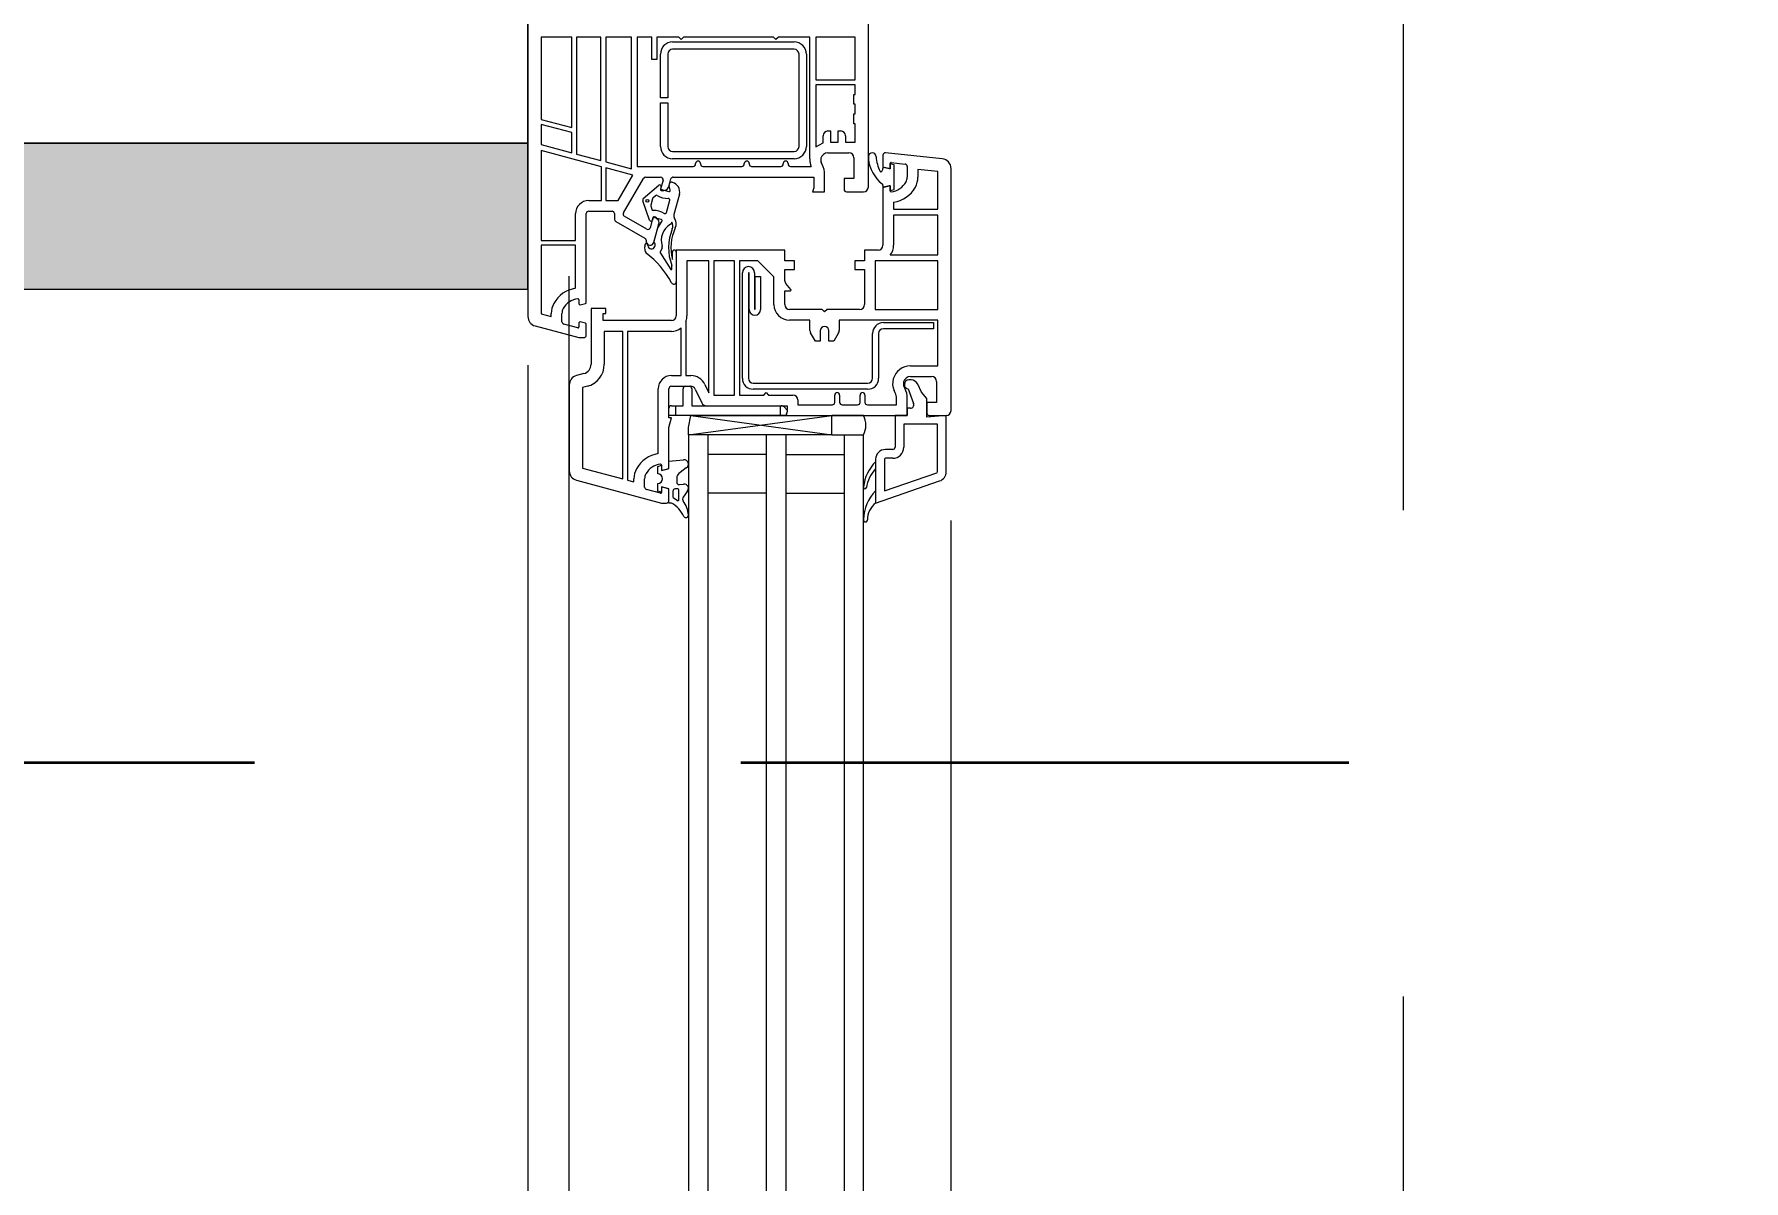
# Model space of a CAD drawing. Header units: metres. Extents: x -117 to -12, y 122 to 163.
# Drawn here: x -28.3246 to -27.9731, y 135.0747 to 135.3105 of the extents above; entities that cross this region are included whole.
import ezdxf

# ---------------------------------------------------------------- set-up
doc = ezdxf.new("R2010")
doc.units = ezdxf.units.M
doc.header["$PDMODE"] = 65
for name, pattern in [('AUSGEZOGEN', [0]), ('GETRENNT2_S10', [0.255, 0.125, -0.065, 0, -0.065]), ('STRICHLINIE_S4', [0.165, 0.125, -0.04000000000000001])]:
    doc.linetypes.add(name, pattern=pattern)
for name, color, linetype, lineweight in [('XR$1$Allgemein', 7, 'AUSGEZOGEN', 18), ('XR$1$Bauachsen_grob', 7, 'GETRENNT2_S10', 13), ('XR$1$Daemmung', 7, 'AUSGEZOGEN', 18), ('XR$1$Fenster', 7, 'AUSGEZOGEN', 18), ('XR$1$Schnittbegrenzung', 7, 'AUSGEZOGEN', 13), ('XR$1$Werkplan-_Ausfuehrungsmasse', 7, 'AUSGEZOGEN', 13)]:
    doc.layers.add(name, color=color, linetype=linetype, lineweight=lineweight)
doc.styles.add('ARIAL', font='ARIAL.TTF')
doc.dimstyles.new('_DIMSTYLE_10', dxfattribs={"dimtxt": 0.125, "dimasz": 0.15, "dimexe": 0, "dimexo": 0, "dimgap": 0.0625, "dimtad": 2, "dimdec": 1, "dimlfac": 100, "dimrnd": 0.5, "dimzin": 4, "dimdsep": 46, "dimtxsty": 'ARIAL', "dimblk1": 'ALL_ML_KREIS', "dimblk2": 'ALL_ML_KREIS', "dimsah": 1, "dimcen": 0, "dimclrd": 256, "dimclre": 256, "dimclrt": 256, "dimadec": 0, "dimazin": 0, "dimtfac": 1, "dimtdec": 0, "dimtix": 1, "dimtmove": 2, "dimatfit": 3, "dimfxl": 0, "dimtvp": 1.2, "dimtzin": 0, "dimlwd": 0, "dimlwe": -1, "dimarcsym": 0})
doc.dimstyles.new('_DIMSTYLE_12', dxfattribs={"dimtxt": 0.125, "dimasz": 0.15, "dimexe": 0, "dimexo": 0, "dimgap": 0.0625, "dimtad": 2, "dimrnd": 0.005, "dimzin": 4, "dimdsep": 46, "dimtxsty": 'ARIAL', "dimblk1": 'ALL_ML_KREIS', "dimblk2": 'ALL_ML_KREIS', "dimsah": 1, "dimcen": 0, "dimclrd": 256, "dimclre": 256, "dimclrt": 256, "dimadec": 0, "dimazin": 0, "dimtfac": 1, "dimtdec": 0, "dimtix": 1, "dimtmove": 2, "dimatfit": 3, "dimfxl": 0, "dimtzin": 0, "dimlwd": 0, "dimlwe": -1, "dimarcsym": 0})

# ---------------------------------------------------------------- blocks, each defined once
blk = doc.blocks.new('ALL_ML_KREIS')
at = {"color": 0, "linetype": 'ByBlock', "lineweight": -2}
for p, q in [((0, -0.5), (0, 0.5)), ((-1, 0), (0.5, 0))]:
    blk.add_line(p, q, dxfattribs=at)
blk.add_circle((0, 0), 0.15, dxfattribs=at)
blk = doc.blocks.new('*D197')
at = {"layer": 'DEFPOINTS'}
for p in [(-27.97311799264152, 138.7080498577765), (-27.97311789669884, 134.0180498577765), (-25.48111784955749, 134.0180498577765)]:
    blk.add_point(p, dxfattribs=at)
at = {"layer": 'XR$1$Werkplan-_Ausfuehrungsmasse', "lineweight": -2}
for p, q in [((-25.48111784955749, 138.7080498577765), (-25.48111784955749, 138.7080498577765)), ((-25.48111784955749, 134.0180498577765), (-25.48111784955749, 138.7080498577765)), ((-25.48111784955749, 134.0180498577765), (-25.48111784955749, 134.0180498577765))]:
    blk.add_line(p, q, dxfattribs=at)
at = {"layer": 'XR$1$Werkplan-_Ausfuehrungsmasse', "xscale": 0.15, "yscale": 0.15, "zscale": 0.15}
for p, rotation in [((-25.48111784955749, 138.7080498577765), 90), ((-25.48111784955749, 134.0180498577765), 270)]:
    blk.add_blockref('ALL_ML_KREIS', p, dxfattribs=dict(at, rotation=rotation))
at = {"layer": 'XR$1$Werkplan-_Ausfuehrungsmasse', "insert": (-25.59574950030783, 136.3719516313099), "char_height": 0.125, "width": 0.5, "attachment_point": 5, "rotation": 90, "style": 'ARIAL'}
blk.add_mtext('\\A1;{\\A1;{4.69\\H0.082500;\\S^ ;}}', dxfattribs=at)
blk = doc.blocks.new('*D215')
at = {"layer": 'DEFPOINTS'}
for p in [(-27.97311799264152, 138.7080498577765), (-27.97311785287727, 135.3380498416737), (-26.98967925546663, 135.3380498416737)]:
    blk.add_point(p, dxfattribs=at)
at = {"layer": 'XR$1$Werkplan-_Ausfuehrungsmasse', "lineweight": -2}
for p, q in [((-26.98967925546663, 138.7080498577765), (-26.98967925546663, 138.7080498577765)), ((-26.98967925546663, 135.3380498416737), (-26.98967925546663, 138.7080498577765)), ((-27.76967925546663, 135.3380498416737), (-26.98967925546663, 135.3380498416737))]:
    blk.add_line(p, q, dxfattribs=at)
at = {"layer": 'XR$1$Werkplan-_Ausfuehrungsmasse', "xscale": 0.15, "yscale": 0.15, "zscale": 0.15}
for p, rotation in [((-26.98967925546663, 138.7080498577765), 90), ((-26.98967925546663, 135.3380498416737), 270)]:
    blk.add_blockref('ALL_ML_KREIS', p, dxfattribs=dict(at, rotation=rotation))
at = {"layer": 'XR$1$Werkplan-_Ausfuehrungsmasse', "insert": (-27.10439617224698, 137.1170795232156), "char_height": 0.125, "width": 0.5, "attachment_point": 5, "rotation": 90, "style": 'ARIAL'}
blk.add_mtext('\\A1;{\\A1;{3.37\\H0.082500;\\S^ ;}}', dxfattribs=at)
blk = doc.blocks.new('*D266')
at = {"layer": 'DEFPOINTS'}
for p in [(-77.13059718840042, 135.4380498577765), (-19.98811784955744, 130.8380488979669), (-77.13059718840042, 128.0380488998356)]:
    blk.add_point(p, dxfattribs=at)
at = {"layer": 'XR$1$Werkplan-_Ausfuehrungsmasse', "lineweight": -2}
for p, q in [((-77.13059718840042, 128.6380488998356), (-77.13059718840042, 128.0380488998356)), ((-19.98811784955744, 128.6380488998356), (-19.98811784955744, 128.0380488998356)), ((-77.13059718840042, 128.0380488998356), (-19.98811784955744, 128.0380488998356))]:
    blk.add_line(p, q, dxfattribs=at)
at = {"layer": 'XR$1$Werkplan-_Ausfuehrungsmasse', "xscale": 0.15, "yscale": 0.15, "zscale": 0.15, "rotation": 180}
blk.add_blockref('ALL_ML_KREIS', (-77.13059718840042, 128.0380488998356), dxfattribs=at)
at = {"layer": 'XR$1$Werkplan-_Ausfuehrungsmasse', "xscale": 0.15, "yscale": 0.15, "zscale": 0.15}
blk.add_blockref('ALL_ML_KREIS', (-19.98811784955744, 128.0380488998356), dxfattribs=at)
at = {"layer": 'XR$1$Werkplan-_Ausfuehrungsmasse', "insert": (-48.5548810524032, 128.1526805505859), "char_height": 0.125, "width": 0.625, "attachment_point": 5, "style": 'ARIAL'}
blk.add_mtext('\\A1;{\\A1;{57.14\\H0.082500;\\S^ ;}}', dxfattribs=at)
blk = doc.blocks.new('COMPLEXOBJECT_20')
at = {"layer": 'XR$1$Bauachsen_grob', "color": 8}
blk.add_line((-28.04311799264152, 126.7125597181387), (-28.04311799264152, 153.848049857979), dxfattribs=at)
blk = doc.blocks.new('COMPLEXOBJECT_47')
at = {"layer": 'XR$1$Schnittbegrenzung', "color": 12, "linetype": 'STRICHLINIE_S4', "lineweight": 35}
blk.add_line((-32.00434809561814, 135.1607265716998), (-13.14278818698461, 135.1607265716998), dxfattribs=at)
blk = doc.blocks.new('*D617')
at = {"layer": 'DEFPOINTS'}
for p in [(-27.97311785287728, 135.3380498416754), (-30.84890367886834, 135.2580498628751), (-28.51811788128697, 135.2580498628751)]:
    blk.add_point(p, dxfattribs=at)
at = {"layer": 'XR$1$Werkplan-_Ausfuehrungsmasse', "lineweight": -2}
for p, q in [((-28.55811785188133, 135.3380498416754), (-30.84890367886834, 135.3380498416754)), ((-30.84890367886834, 135.2580498628751), (-30.84890367886834, 135.3380498416754)), ((-28.55811785188133, 135.2580498628751), (-30.84890367886834, 135.2580498628751))]:
    blk.add_line(p, q, dxfattribs=at)
at = {"layer": 'XR$1$Werkplan-_Ausfuehrungsmasse', "xscale": 0.15, "yscale": 0.15, "zscale": 0.15}
for p, rotation in [((-30.84890367886834, 135.3380498416754), 90), ((-30.84890367886834, 135.2580498628751), 270)]:
    blk.add_blockref('ALL_ML_KREIS', p, dxfattribs=dict(at, rotation=rotation))
at = {"layer": 'XR$1$Werkplan-_Ausfuehrungsmasse', "insert": (-30.96353532961868, 135.1898557973908), "char_height": 0.125, "width": 0.375, "attachment_point": 5, "rotation": 90, "style": 'ARIAL'}
blk.add_mtext('\\A1;{\\A1;{8\\H0.082500;\\S^ ;}}', dxfattribs=at)
blk = doc.blocks.new('*D618')
at = {"layer": 'DEFPOINTS'}
for p in [(-29.10811799264152, 135.4380498577765), (-30.84890367886834, 135.3380498416754), (-27.97311785287728, 135.3380498416754)]:
    blk.add_point(p, dxfattribs=at)
at = {"layer": 'XR$1$Werkplan-_Ausfuehrungsmasse', "lineweight": -2}
for p, q in [((-31.22052564291418, 135.4380498577765), (-30.84890367886834, 135.4380498577765)), ((-30.84890367886834, 135.3380498416754), (-30.84890367886834, 135.4380498577765)), ((-28.55811785188133, 135.3380498416754), (-30.84890367886834, 135.3380498416754))]:
    blk.add_line(p, q, dxfattribs=at)
at = {"layer": 'XR$1$Werkplan-_Ausfuehrungsmasse', "xscale": 0.15, "yscale": 0.15, "zscale": 0.15}
for p, rotation in [((-30.84890367886834, 135.4380498577765), 90), ((-30.84890367886834, 135.3380498416754), 270)]:
    blk.add_blockref('ALL_ML_KREIS', p, dxfattribs=dict(at, rotation=rotation))
at = {"layer": 'XR$1$Werkplan-_Ausfuehrungsmasse', "insert": (-30.96353532961868, 135.5480498577765), "char_height": 0.125, "width": 0.5, "attachment_point": 5, "rotation": 90, "style": 'ARIAL'}
blk.add_mtext('\\A1;{\\A1;{10\\H0.082500;\\S^ ;}}', dxfattribs=at)

msp = doc.modelspace()

# ---------------------------------------------------------------- hatches: boundary and pattern name
at = {"layer": 'XR$1$Allgemein', "linetype": 'AUSGEZOGEN', "lineweight": 13}
msp.add_hatch(color=8, dxfattribs=at).paths.add_polyline_path([(-28.4581178505534, 135.2580498627098), (-28.22311775230751, 135.2580498627098), (-28.22311775230751, 135.2880498627098), (-28.4581178505534, 135.2880498627098)])
at = {"layer": 'XR$1$Daemmung', "linetype": 'AUSGEZOGEN', "lineweight": 13}
h = msp.add_hatch(dxfattribs=at)
h.set_pattern_fill('MUSTER', scale=0.15, angle=270, style=0, pattern_type=2)
h.set_pattern_definition([(270, (0.2999999999999999, -0.3), (0.15, -0.15), [0.15, -0.15]), (360, (0.2999999999999999, -0.3), (0.15, 0.15), [0.15, -0.15])])
h.paths.add_polyline_path([(-28.35311794148005, 135.5180498577765), (-28.35311794668445, 135.3980498416755), (-28.35311785287728, 135.288049858156), (-28.22311775230751, 135.2880498627098), (-28.22311775230751, 135.3980498476494), (-28.15311784810657, 135.3980498416737), (-28.15311794148005, 135.5180498577765)], flags=0)

# ---------------------------------------------------------------- linework, layer by layer
at = {"layer": 'XR$1$Allgemein', "linetype": 'AUSGEZOGEN', "lineweight": 13}
for p, q in [((-28.22311775230751, 135.2880498627098), (-28.35311785287728, 135.2880498627098)), ((-28.22311775230751, 135.2580498627098), (-28.22311775230751, 135.2880498627098)), ((-28.4581178505534, 135.2580498627098), (-28.22311775230751, 135.2580498627098))]:
    msp.add_line(p, q, dxfattribs=at)
at = {"layer": 'XR$1$Daemmung', "color": 7, "linetype": 'AUSGEZOGEN', "lineweight": 13}
for p, q in [((-28.22311775230751, 135.2880498627098), (-28.22311775230751, 135.3980498476494)), ((-28.35311785287728, 135.288049858156), (-28.22311775230751, 135.2880498627098))]:
    msp.add_line(p, q, dxfattribs=at)
at = {"layer": 'XR$1$Fenster', "lineweight": 13}
for p, q in [((-28.22311775231221, 135.3980498416737), (-28.22311775231221, 135.2523986474028)), ((-28.15311775231221, 135.2790505269063), (-28.15311775231221, 135.3475505269063)), ((-28.19336775231221, 135.3088505269063), (-28.1683677523122, 135.3088505269063)), ((-28.16836775231221, 135.3073505269063), (-28.1933677523122, 135.3073505269063)), ((-28.16736775231221, 135.2873505269063), (-28.16736775231221, 135.3063505269063)), ((-28.1658677523122, 135.3063505269063), (-28.16586775231221, 135.2873505269063)), ((-28.19336775231221, 135.2863505269063), (-28.16836775231221, 135.2863505269063)), ((-28.16142907420048, 135.2860505269063), (-28.15711775231221, 135.2860505269063)), ((-28.15011775231221, 135.2855505269063), (-28.15011775231221, 135.283295271018)), ((-28.13790869538566, 135.2848226095722), (-28.14956548808057, 135.286047787854)), ((-28.16836775231221, 135.2848505269063), (-28.19336775231221, 135.2848505269063)), ((-28.18862886342331, 135.2837505269063), (-28.18862886342332, 135.2838505269063)), ((-28.18762886342331, 135.2838505269063), (-28.18762886342332, 135.2837505269063)), ((-28.18712886342332, 135.2832505269063), (-28.1791177523122, 135.2832505269063)), ((-28.1786177523122, 135.2837505269063), (-28.17861775231221, 135.2838505269063)), ((-28.1776177523122, 135.2838505269063), (-28.1776177523122, 135.2837505269063)), ((-28.17711775231221, 135.2832505269063), (-28.1711177523122, 135.2832505269063)), ((-28.1706177523122, 135.2837505269063), (-28.17061775231221, 135.2838505269063)), ((-28.1696177523122, 135.2838505269063), (-28.1696177523122, 135.2837505269063)), ((-28.1691177523122, 135.2832505269063), (-28.16489317581561, 135.2832505269063)), ((-28.16258621337703, 135.2836551449018), (-28.16280532165666, 135.2841250241238)), ((-28.15311775231221, 135.2852505269063), (-28.1531177523122, 135.2847505269063)), ((-28.14996951612122, 135.2831020858527), (-28.14886951612121, 135.2828073417411)), ((-28.1486177523122, 135.2830005269063), (-28.14861775231221, 135.2838505269063)), ((-28.14839947183845, 135.2840496897148), (-28.14556548808057, 135.2837518260192)), ((-28.1451177523122, 135.2832545650715), (-28.1451177523122, 135.2810505269063)), ((-28.1361177523122, 135.2330505269063), (-28.13611775231221, 135.2828335657814)), ((-28.20347576501411, 135.2737041911476), (-28.19937869365354, 135.2808005269063)), ((-28.19939204378286, 135.2766352419279), (-28.19618492912135, 135.2793944690344)), ((-28.19894568095165, 135.2810505269063), (-28.19582227926925, 135.2810505269063)), ((-28.1953393163561, 135.2804211173838), (-28.19584316022734, 135.2785641640103)), ((-28.19570190288596, 135.278318606758), (-28.19541099368283, 135.278240657872)), ((-28.19541099368283, 135.278240657872), (-28.19485477270157, 135.2783896968347)), ((-28.19414864918371, 135.2790931615207), (-28.19371705793276, 135.2806799136293)), ((-28.19406788767885, 135.2793705988477), (-28.19397446968387, 135.2797192395513)), ((-28.19384823704184, 135.2784362452788), (-28.19406395269802, 135.2792804729694)), ((-28.19348457173531, 135.2800020822638), (-28.19338797915268, 135.2799762003593)), ((-28.15011775231219, 135.2788057827946), (-28.1501177523122, 135.2670505269063)), ((-28.14886951612122, 135.2792937120716), (-28.14996951612123, 135.2789989679599)), ((-28.14861775231219, 135.2782505269063), (-28.14861775231219, 135.2791005269063)), ((-28.19810753366725, 135.2722192111862), (-28.19950536288375, 135.276212329286)), ((-28.1975072829418, 135.2765802295724), (-28.19784560593758, 135.2753175909628)), ((-28.19784560593758, 135.2751622995358), (-28.19765242077232, 135.2744413226838)), ((-28.19690184554153, 135.27724250758), (-28.19742963722828, 135.2767147158933)), ((-28.19463216880632, 135.2737873400356), (-28.19395923928905, 135.276298747184)), ((-28.1919737655903, 135.2775267106165), (-28.1930875503204, 135.2733700094151)), ((-28.15761775231221, 135.2780505269063), (-28.15411775231221, 135.2780505269063)), ((-28.1479177523122, 135.2758968954517), (-28.1479177523122, 135.2744505269063)), ((-28.21111775231221, 135.255295271018), (-28.21111775231221, 135.2735505269063)), ((-28.21061775231221, 135.2740505269063), (-28.20581775231221, 135.2740505269063)), ((-28.20531775231221, 135.2735505269063), (-28.20531775231221, 135.2724005269063)), ((-28.20506775231221, 135.2719675142044), (-28.19904316445728, 135.2684892167846)), ((-28.19868634967326, 135.2703616706421), (-28.2032927523122, 135.2730211784457)), ((-28.19739631256145, 135.2727674502229), (-28.19795338676011, 135.2706652738214)), ((-28.19721165979158, 135.2676378815956), (-28.19619133062412, 135.2714679996635)), ((-28.19353046642738, 135.2717703920726), (-28.19358661593056, 135.2716237860548)), ((-28.1479177523122, 135.2732505269063), (-28.1479177523122, 135.2670505269063)), ((-28.19879506710824, 135.2680997819541), (-28.19876655766551, 135.2677739175325)), ((-28.19906755928294, 135.2668934956883), (-28.19895336304025, 135.2673196818681)), ((-28.19867627409855, 135.2673517331398), (-28.19847986515052, 135.2669853755308)), ((-28.19553443779103, 135.2665380347979), (-28.19589167779857, 135.2656052832695)), ((-28.19587261731796, 135.2654247857792), (-28.19370046497778, 135.2620815982486)), ((-28.1934177523122, 135.2641547647127), (-28.19341775231221, 135.2656505269063)), ((-28.1926177523122, 135.2656505269063), (-28.1926177523122, 135.2595505269063)), ((-28.19351661007855, 135.2621360808685), (-28.19351661007855, 135.262900619255)), ((-28.1904177523122, 135.2638505269063), (-28.1904177523122, 135.2525505269063)), ((-28.17901775231219, 135.2397005269063), (-28.17901775231219, 135.2614005269063)), ((-28.1777677523122, 135.2613255269063), (-28.17776775231219, 135.2397005269063)), ((-28.17761775231221, 135.2538255269063), (-28.1776177523122, 135.2613255269063)), ((-28.17651775231219, 135.2614005269063), (-28.1765177523122, 135.2539755269063)), ((-28.2146178508901, 134.3513587476874), (-28.2146177523075, 135.2606762305989)), ((-28.1752677523122, 135.2606505269063), (-28.17526775231219, 135.2538255269063)), ((-28.21261775231221, 135.2558505269063), (-28.21261775231221, 135.2550005269063)), ((-28.21236598850319, 135.254807341741), (-28.21126598850319, 135.2551020858527)), ((-28.21611775231221, 135.2513113674992), (-28.21611775231221, 135.2530505269063)), ((-28.21286951612123, 135.250057341741), (-28.21574716183477, 135.2508284045861)), ((-28.21261775231221, 135.2511005269063), (-28.21261775231221, 135.2502505269063)), ((-28.21126598850319, 135.2509989679599), (-28.21236598850319, 135.2512937120716)), ((-28.21111775231221, 135.2485505269063), (-28.21111775231221, 135.2508057827946)), ((-28.19361775231221, 135.2493505269063), (-28.20261775231221, 135.2493505269063)), ((-28.1522677523122, 135.2397005269063), (-28.1522677523122, 135.2489005269063)), ((-28.1510177523122, 135.2489005269063), (-28.15101775231219, 135.2397005269063)), ((-28.2231177523075, 135.2423986474028), (-28.22311785089009, 134.3196363158231)), ((-28.21160011422199, 135.2406533292297), (-28.21313539040241, 135.240241953217)), ((-28.14442907420046, 135.2400505269063), (-28.14011775231221, 135.2400505269063)), ((-28.21461775231221, 135.2383101015644), (-28.21461775231221, 135.2206762155384)), ((-28.21090130280022, 135.2380453294987), (-28.2119177523122, 135.2377729726728)), ((-28.1963177523122, 135.2242041583609), (-28.1963177523122, 135.2375505269063)), ((-28.1936177523122, 135.2380505269063), (-28.18962005320562, 135.2380505269063)), ((-28.19071775231221, 135.2380505269063), (-28.1899177523122, 135.2380505269063)), ((-28.18871374541859, 135.2374731451681), (-28.18738698983843, 135.2346279086446)), ((-28.17676775231219, 135.2387005269063), (-28.15326775231219, 135.2387005269063)), ((-28.15326775231219, 135.2374505269063), (-28.17676775231219, 135.2374505269063)), ((-28.1600177523122, 135.2347505269063), (-28.16001775231219, 135.2362505269063)), ((-28.1590177523122, 135.2362505269063), (-28.1590177523122, 135.2347505269063)), ((-28.1548177523122, 135.2347505269063), (-28.1548177523122, 135.2362505269063)), ((-28.1538177523122, 135.2362505269063), (-28.1538177523122, 135.2347505269063)), ((-28.1475800905085, 135.236725384726), (-28.14779919878812, 135.237195263948)), ((-28.14558621337701, 135.2376551449018), (-28.14580532165665, 135.2381250241238)), ((-28.1457177523122, 135.2384505269063), (-28.1457177523122, 135.2383505269063)), ((-28.1449177523122, 135.2375505269063), (-28.14380379014531, 135.2344899410066)), ((-28.14433527794858, 135.2393505269063), (-28.1448177523122, 135.2393505269063)), ((-28.19271775231221, 135.2320505269063), (-28.19271775231221, 135.2340505269063)), ((-28.17121775231221, 135.2340505269063), (-28.17121775231221, 135.2320505269063)), ((-28.1585177523122, 135.2342505269063), (-28.1553177523122, 135.2342505269063)), ((-28.14446157497985, 135.2335505269063), (-28.1451177523122, 135.2335505269063)), ((-28.1901177523122, 135.2280505269063), (-28.16061775231221, 135.2320505269063)), ((-28.18960913634277, 135.2320505269063), (-28.16061775231221, 135.2280505269063)), ((-28.16061775231221, 135.2280505269063), (-28.16061775231221, 135.2320505269063)), ((-28.15411775231221, 135.2320505269063), (-28.16061775231221, 135.2320505269063)), ((-28.14061775231221, 135.2320505269063), (-28.1371177523122, 135.2320505269063)), ((-28.1861177523075, 135.2280505269063), (-28.1861178508901, 134.3330491564429)), ((-28.1741177523075, 135.2280505269063), (-28.17411785089009, 134.3330491564429)), ((-28.17011775230749, 135.2280505269063), (-28.1701178508901, 134.3330491564429)), ((-28.16061775231221, 135.2280505269063), (-28.15411775231221, 135.2280505269063)), ((-28.1581177523075, 135.2280505269063), (-28.1581178508901, 134.3330491564429)), ((-28.17411775231221, 135.2240505269063), (-28.1861177523122, 135.2240505269063)), ((-28.1701177523122, 135.2240505269063), (-28.1581177523122, 135.2240505269063)), ((-28.1481177523122, 135.2250505269063), (-28.14961775231221, 135.2250505269063)), ((-28.14811775231221, 135.2232505269063), (-28.1496177523122, 135.2232505269063)), ((-28.19911775231221, 135.2173113674992), (-28.19911775231219, 135.2190505269063)), ((-28.1956177523122, 135.2218505269063), (-28.19561775231221, 135.2210005269063)), ((-28.19536598850318, 135.2208073417411), (-28.19426598850318, 135.2211020858527)), ((-28.1925177523122, 135.2190505269063), (-28.1925177523122, 135.2183421394163)), ((-28.19054701109663, 135.2212834527847), (-28.19180232100481, 135.2203289837755)), ((-28.19586951612121, 135.216057341741), (-28.19874716183475, 135.2168284045861)), ((-28.19561775231221, 135.2171005269063), (-28.1956177523122, 135.2162505269063)), ((-28.19426598850317, 135.2169989679599), (-28.19536598850318, 135.2172937120716)), ((-28.19411775231221, 135.2145505269063), (-28.19411775231221, 135.2168057827946)), ((-28.1933177523122, 135.216462459412), (-28.1933177523122, 135.2153890776)), ((-28.1932177523122, 135.2152158725193), (-28.1923677523122, 135.2145519197097)), ((-28.1922677523122, 135.216962459412), (-28.19281775231221, 135.216962459412)), ((-28.1920677523122, 135.2147251247904), (-28.19206775231221, 135.216762459412)), ((-28.19197417444083, 135.2178440420672), (-28.19109619248066, 135.2179471021346)), ((-28.1904044368392, 135.2163918584536), (-28.19119384980324, 135.2152832572924)), ((-28.1741177523122, 135.2160505269063), (-28.1861177523122, 135.2160505269063)), ((-28.1701177523122, 135.2160505269063), (-28.1581177523122, 135.2160505269063)), ((-28.15411775231221, 135.2173505269063), (-28.1541177523122, 135.2172505269063)), ((-28.1541177523122, 135.2106747780522), (-28.15411775231221, 135.2105505269063)), ((-28.13611785089009, 134.3515585243678), (-28.1361177523075, 135.210476438858))]:
    msp.add_line(p, q, dxfattribs=at)
for points in [[(-28.22041775231221, 135.3098505269063), (-28.2204177523122, 135.2929269078084), (-28.21411775231222, 135.291238827896), (-28.21411775231221, 135.3098505269063), (-28.22041775231221, 135.3098505269063)], [(-28.21311775231221, 135.3098505269063), (-28.21311775231221, 135.2857944978015), (-28.20811775231221, 135.2844547518394), (-28.20811775231221, 135.3098505269063), (-28.21311775231221, 135.3098505269063)], [(-28.2071177523122, 135.3098505269063), (-28.20711775231221, 135.2841868026469), (-28.20181775231221, 135.2827666719271), (-28.2018177523122, 135.3098505269063), (-28.2071177523122, 135.3098505269063)], [(-28.16391775231221, 135.3098505269063), (-28.16391775231219, 135.3010505269063), (-28.1558177523122, 135.3010505269063), (-28.15581775231221, 135.3098505269063), (-28.16391775231221, 135.3098505269063)], [(-28.2204177523122, 135.2918916316279), (-28.22041775231221, 135.2877505269063), (-28.2141177523122, 135.286062446994), (-28.21411775231221, 135.2902035517156), (-28.2204177523122, 135.2918916316279)], [(-28.2071177523122, 135.2829444712305), (-28.20711775231221, 135.2762505269063), (-28.20454597856277, 135.2762505269063), (-28.20154355875033, 135.2814508705671), (-28.2071177523122, 135.2829444712305)], [(-28.18491775231221, 135.2638505269063), (-28.18491775231222, 135.2362505269063), (-28.18061775231221, 135.2362505269063), (-28.18061775231221, 135.2638505269063), (-28.18491775231221, 135.2638505269063)], [(-28.15171775231221, 135.2638505269063), (-28.15171775231219, 135.2538505269063), (-28.1388177523122, 135.2538505269063), (-28.1388177523122, 135.2638505269063), (-28.15171775231221, 135.2638505269063)]]:
    msp.add_lwpolyline(points, close=True, dxfattribs=at)
for points in [[(-28.16511775231221, 135.2848397565521), (-28.16511775231221, 135.3098505269063), (-28.17161775231222, 135.3098505269063), (-28.17211775231221, 135.3093505269063), (-28.17261775231221, 135.3098505269063), (-28.19111775231221, 135.3098505269063), (-28.19161775231221, 135.3093505269063), (-28.1921177523122, 135.3098505269063), (-28.19661775231221, 135.3098505269063), (-28.19661775231221, 135.3052505269063), (-28.19761775231222, 135.3052505269063), (-28.19761775231222, 135.3098505269063), (-28.20061775231221, 135.3098505269063), (-28.20061775231222, 135.2832505269063), (-28.18912886342332, 135.2832505269063)], [(-28.19436775231221, 135.3063505269063), (-28.19436775231222, 135.2973505269063), (-28.19586775231221, 135.2973505269063), (-28.19586775231222, 135.3063505269063)], [(-28.16391775231221, 135.3000505269063), (-28.16391775231219, 135.2872884971866), (-28.16241775231221, 135.2881159883899), (-28.16241775231219, 135.2895505269063)], [(-28.15781775231221, 135.2895505269063), (-28.15781775231221, 135.2882505269063), (-28.15581775231221, 135.2882505269063), (-28.1558177523122, 135.2920505269063), (-28.15611775231221, 135.2920505269063), (-28.15611775231221, 135.2940505269063), (-28.15581775231221, 135.2940505269063), (-28.1558177523122, 135.2960505269063), (-28.15611775231221, 135.2960505269063), (-28.15611775231221, 135.2980505269063), (-28.15581775231221, 135.2980505269063), (-28.1558177523122, 135.3000505269063), (-28.16391775231221, 135.3000505269063)], [(-28.1958677523122, 135.2873505269063), (-28.19586775231221, 135.2963505269063), (-28.19436775231221, 135.2963505269063), (-28.19436775231221, 135.2873505269063)], [(-28.1614177523122, 135.2905505269063), (-28.16091775231221, 135.2905505269063), (-28.16091775231219, 135.2882505269063), (-28.15931775231221, 135.2882505269063), (-28.15931775231221, 135.2905505269063), (-28.15881775231221, 135.2905505269063)], [(-28.2204177523122, 135.2865081954898), (-28.2204177523122, 135.2680505269063), (-28.21331775231221, 135.2680505269063), (-28.2133177523122, 135.2735505269063)], [(-28.21061775231221, 135.2762505269063), (-28.2080177523122, 135.2762505269063), (-28.20801775231222, 135.2831856255036), (-28.2204177523122, 135.2865081954898)], [(-28.15611775231221, 135.2850505269063), (-28.15611775231221, 135.2807505269063), (-28.1581177523122, 135.2807505269063), (-28.1581177523122, 135.2785505269063)], [(-28.1501177523122, 135.2793068394843), (-28.15011775231218, 135.2789592481922), (-28.14861775231219, 135.2793611719808), (-28.1486177523122, 135.2783005269063), (-28.1478177523122, 135.2785148862602), (-28.14781775231221, 135.2835861675523), (-28.14861775231221, 135.2838005269063), (-28.1486177523122, 135.2827398818317)], [(-28.1486177523122, 135.2827398818317), (-28.15011775231219, 135.2831418056204), (-28.15011775231219, 135.2828141837323)], [(-28.1479177523122, 135.2744505269063), (-28.1388177523122, 135.2744505269063), (-28.1388177523122, 135.2822032829503), (-28.14291775231219, 135.282634210315), (-28.14291775231222, 135.2810505269063)], [(-28.19569511842066, 135.2790932460013), (-28.19583746889547, 135.2785619867969), (-28.19414786495832, 135.2781092587864)], [(-28.19323217429488, 135.2810505269063), (-28.1643177523122, 135.2810505269063), (-28.16431775231222, 135.2788747701321), (-28.16461775231221, 135.2780505269063), (-28.16211775231221, 135.2780505269063), (-28.16211775231221, 135.2815420535931)], [(-28.19570001297009, 135.2723134985102), (-28.19739038316608, 135.2727664318391), (-28.1975327336409, 135.2722351726347)], [(-28.19719515544629, 135.2676994766506), (-28.19641198098096, 135.2706223235465), (-28.19555992972029, 135.2719286229446)], [(-28.19645052380175, 135.2724325251495), (-28.19684547913139, 135.2728274804792), (-28.19715122172199, 135.2729094039594)], [(-28.14861975311285, 135.2650505269063), (-28.13881775231221, 135.2650505269063), (-28.1388177523122, 135.2732505269063), (-28.14791775231221, 135.2732505269063)], [(-28.22041775231221, 135.2670505269063), (-28.22041775231221, 135.2529463591485), (-28.2183177523122, 135.2523836658444), (-28.2183177523122, 135.2530505269063)], [(-28.2133177523122, 135.2582041583609), (-28.2133177523122, 135.2670505269063), (-28.22041775231221, 135.2670505269063)], [(-28.16906454342359, 135.2579790844282), (-28.17008379675532, 135.2591937832481), (-28.1703177523122, 135.2598365708578), (-28.1703177523122, 135.2620505269063), (-28.16831775231219, 135.2620505269063), (-28.16831775231221, 135.2638505269063), (-28.17031775231221, 135.2638505269063), (-28.1703177523122, 135.2660505269063), (-28.19261775231221, 135.2660505269063), (-28.19261775231221, 135.2525505269063)], [(-28.15111775231221, 135.2660505269063), (-28.1539177523122, 135.2660505269063), (-28.1539177523122, 135.2638505269063), (-28.15591775231221, 135.2638505269063), (-28.15591775231221, 135.2620505269063), (-28.15391775231221, 135.2620505269063), (-28.15391775231219, 135.2548505269063)], [(-28.18671986828711, 135.2384029053439), (-28.18591775231219, 135.2366827620846), (-28.18591775231221, 135.2638505269063), (-28.1904177523122, 135.2638505269063)], [(-28.17251775231221, 135.2548505269063), (-28.1725177523122, 135.2605505269063), (-28.17581775231221, 135.2638505269063), (-28.17961775231221, 135.2638505269063), (-28.17961775231221, 135.2362505269063), (-28.17461775231221, 135.2362505269063), (-28.17411775231221, 135.2367505269063)], [(-28.17636775231221, 135.2539755269063), (-28.17636775231221, 135.2606505269063), (-28.17526775231221, 135.2606505269063)], [(-28.17031775231221, 135.2548505269063), (-28.1703177523122, 135.2576505269063), (-28.1692177523122, 135.2576505269063)], [(-28.19361775231221, 135.2515505269063), (-28.20761775231221, 135.2515505269063), (-28.20761775231221, 135.2530505269063), (-28.20711775231221, 135.2530505269063), (-28.20711775231221, 135.2540505269063), (-28.21011775231221, 135.2540505269063), (-28.21011775231221, 135.2425851808823)], [(-28.1549177523122, 135.2538505269063), (-28.1616177523122, 135.2538505269063), (-28.1621177523122, 135.2533505269063), (-28.16261775231221, 135.2538505269063), (-28.1693177523122, 135.2538505269063)], [(-28.22163539040243, 135.2504667957502), (-28.21261775231221, 135.2480505269063), (-28.21161775231221, 135.2480505269063)], [(-28.19061775231219, 135.2514369740337), (-28.1906177523122, 135.2402505269063), (-28.18962005320564, 135.2402505269063)], [(-28.16511775231221, 135.249523731987), (-28.16511775231221, 135.2516505269063), (-28.1693177523122, 135.2516505269063)], [(-28.14442907420046, 135.2422505269063), (-28.1388177523122, 135.2422505269063), (-28.1388177523122, 135.2516505269063), (-28.15911775231219, 135.2516505269063), (-28.15911775231219, 135.249523731987)], [(-28.15001775231221, 135.2511505269063), (-28.1397177523122, 135.2511505269063), (-28.13971775231221, 135.2499005269063), (-28.15001775231221, 135.2499005269063)], [(-28.21191775231221, 135.2377729726728), (-28.2119177523122, 135.22121334443), (-28.20361775231222, 135.2189893661329), (-28.20361775231222, 135.2493505269063), (-28.20741775231221, 135.2493505269063), (-28.20741775231221, 135.2425851808823)], [(-28.2026177523122, 135.2493505269063), (-28.20261775231221, 135.2187214169404), (-28.2013177523122, 135.2183730829902), (-28.2013177523122, 135.2190505269063)], [(-28.19361775231221, 135.2402505269063), (-28.19161775231222, 135.2402505269063), (-28.19161775231222, 135.2500525277069)], [(-28.1630177523122, 135.2494505269063), (-28.1630177523122, 135.2473505269063), (-28.16401775231219, 135.2473505269063), (-28.16498377771599, 135.2490237319871)], [(-28.15925172690842, 135.249023731987), (-28.16021775231221, 135.2473505269063), (-28.16121775231221, 135.2473505269063), (-28.16121775231222, 135.2494505269063)], [(-28.19411775231219, 135.2212952710179), (-28.19411775231221, 135.2295505269063), (-28.1936177523122, 135.2315505269063), (-28.19411775231219, 135.2315505269063), (-28.19411775231221, 135.2375505269063)], [(-28.19361775231221, 135.2340505269063), (-28.19271775231222, 135.2340505269063), (-28.1912177523122, 135.2340505269063), (-28.19121775231221, 135.2375505269063)], [(-28.1894177523122, 135.2375505269063), (-28.18941775231221, 135.2340505269063), (-28.17121775231221, 135.2340505269063), (-28.17102487993627, 135.2340505269063)], [(-28.17411775231221, 135.2367505269063), (-28.1736177523122, 135.2362505269063), (-28.16861775231222, 135.2362505269063)], [(-28.13711775231221, 135.220476438858), (-28.13711775231221, 135.2320505269063), (-28.14111775231222, 135.2317005722522), (-28.14111775231222, 135.2355505269063), (-28.14222055992107, 135.2368648018361), (-28.14297581626802, 135.2384844542989)], [(-28.13911775231221, 135.2390505269063), (-28.13911775231221, 135.2347505269063), (-28.1411177523122, 135.2347505269063), (-28.1411177523122, 135.2325505269063)], [(-28.17004495826534, 135.2320505269063), (-28.19271775231219, 135.2320505269063), (-28.19411775231221, 135.2320505269063), (-28.19411775231221, 135.2335505269063)], [(-28.1864806820514, 135.2340505269063), (-28.16981775231221, 135.2340505269063), (-28.16981775231221, 135.2328747701321), (-28.17011775231219, 135.2320505269063), (-28.14511775231221, 135.2320505269063), (-28.14511775231221, 135.2355420535931)], [(-28.17045919451132, 135.2338162123312), (-28.1698177523122, 135.2331747701321), (-28.16981775231221, 135.2328747701321), (-28.17004495826534, 135.2320505269063)], [(-28.16761775231221, 135.2352505269063), (-28.1676177523122, 135.2342505269063), (-28.1605177523122, 135.2342505269063)], [(-28.1533177523122, 135.2342505269063), (-28.14731775231221, 135.2342505269063), (-28.1473177523122, 135.2355420535931)], [(-28.14511775231221, 135.2335505269063), (-28.14511775231221, 135.2320505269063), (-28.14761775231221, 135.2320505269063), (-28.14761775231221, 135.2255505269063)], [(-28.16061775231221, 135.2280505269063), (-28.1901177523122, 135.2280505269063), (-28.1901177523122, 135.2295505269063), (-28.18960913634277, 135.2320505269063), (-28.16061775231221, 135.2320505269063)], [(-28.1389177523122, 135.220476438858), (-28.13891775231221, 135.2302505269063), (-28.14581775231221, 135.2302505269063), (-28.14581775231221, 135.2255505269063)], [(-28.1901177523075, 135.2280505269063), (-28.1901178508901, 134.3330491564429), (-28.1541178508901, 134.3330491564428), (-28.1541177523075, 135.2280505269063)], [(-28.19641775231221, 135.2200505269063), (-28.19641775231219, 135.2215861675523), (-28.19561775231221, 135.2218005269063), (-28.19561775231219, 135.2207398818317), (-28.1941177523122, 135.2211418056204), (-28.19411775231221, 135.2226505269063), (-28.19109779341978, 135.2229469606301)], [(-28.15161775231221, 135.2230505269063), (-28.15161775231219, 135.2140505269063), (-28.13846577094558, 135.2185856928948)], [(-28.14981775231221, 135.2230505269063), (-28.1498177523122, 135.2165752269732), (-28.13905255417555, 135.2202873642617)], [(-28.21313539040242, 135.2187443638859), (-28.19561775231221, 135.2140505269063), (-28.19461775231222, 135.2140505269063)], [(-28.19361775231221, 135.2140505269063), (-28.19411775231221, 135.2140505269063), (-28.19411775231221, 135.2169592481922), (-28.19561775231221, 135.2173611719809), (-28.19561775231221, 135.2163005269063), (-28.19641775231219, 135.2165148862602), (-28.19641775231221, 135.2180505269063)]]:
    msp.add_lwpolyline(points, dxfattribs=at)
msp.add_circle((-28.19854577768336, 135.2761818474082), 0.0003000000000000682, dxfattribs=at)
for centre, radius, start, end in [((-28.19336775231221, 135.3063505269063), 0.0025, 90, 180), ((-28.19336775231221, 135.3063505269063), 0.001, 90, 180), ((-28.16836775231221, 135.3063505269063), 0.0025, 0, 90), ((-28.16836775231221, 135.3063505269063), 0.001, 0, 90), ((-28.1614177523122, 135.2895505269063), 0.001, 90, 180), ((-28.15881775231221, 135.2895505269063), 0.001, 0, 90), ((-28.1933677523122, 135.2873505269063), 0.0025, 180, 270), ((-28.1933677523122, 135.2873505269063), 0.001, 180, 270), ((-28.16836775231221, 135.2873505269063), 0.0025, 270, 0), ((-28.16836775231221, 135.2873505269063), 0.001, 270, 0), ((-28.16142907420047, 135.2845505269063), 0.001499999999999147, 90, 164.2089202270119), ((-28.15711775231221, 135.2850505269063), 0.0009999999999999432, 0, 90), ((-28.15231775231221, 135.2852505269063), 0.0007999999999999545, 0, 180), ((-28.14961775231221, 135.2855505269063), 0.0005000000000001706, 84.00000000012083, 180), ((-28.18912886342331, 135.2837505269063), 0.0005, 270, 0), ((-28.18812886342332, 135.2838505269063), 0.0004999999999999432, 0, 180), ((-28.18712886342332, 135.2837505269063), 0.0005, 180, 270), ((-28.17911775231221, 135.2837505269063), 0.0005, 270, 0), ((-28.17811775231221, 135.2838505269063), 0.0004999999999999432, 0, 180), ((-28.1771177523122, 135.2837505269063), 0.0005, 180, 270), ((-28.17111775231221, 135.2837505269063), 0.0005, 270, 0), ((-28.1701177523122, 135.2838505269063), 0.0004999999999999432, 0, 180), ((-28.16911775231221, 135.2837505269063), 0.0005000000000000568, 180, 270), ((-28.16142907420047, 135.2845505269063), 0.00370000000000016, 179.2276140765943, 200.5699920923219), ((-28.16142907420047, 135.2845505269063), 0.003700000000000899, 175.5166049636318, 179.2276140765948), ((-28.16171775231221, 135.2846321660379), 0.001200000000000898, 164.2089202252022, 204.9999999998652), ((-28.16711775231221, 135.2815420535931), 0.00499999999999892, 0, 25.00000000026776), ((-28.14549791799985, 135.2856820467291), 0.007676561999220895, 186.9697883962433, 231.2075755582719), ((-28.14311000362524, 135.2859088778133), 0.00843348468310012, 184.477288666514, 205.7162584170369), ((-28.15053603369526, 135.282351268084), 0.0001999999999999318, 210.5984904388144, 309.5088719612356), ((-28.15091775231222, 135.2828141837323), 0.0008000000000000114, 309.5088719657096, 0), ((-28.1499177523122, 135.2832952710179), 0.0001999999999999318, 180, 255.0000000006194), ((-28.14881775231221, 135.2830005269063), 0.0002000000000005002, 254.9999999994951, 0), ((-28.1484177523122, 135.2838505269063), 0.0002000000000000455, 84.75571053052369, 180), ((-28.14561775231221, 135.2832545650715), 0.0005000000000003411, 0, 83.99999999978039), ((-28.13811775231222, 135.2828335657814), 0.002, 0, 83.9999999999506), ((-28.19894568095165, 135.2805505269063), 0.0005000000000000568, 90, 150.0000000004787), ((-28.19598489616855, 135.2791708917149), 0.0002999999999999545, 344.9999999998934, 131.8187590967254), ((-28.19565013907695, 135.2785117919233), 0.0001999999999999887, 164.8195175442191, 254.9999999994951), ((-28.19582227926925, 135.2805505269063), 0.0005, 345.000000000942, 90), ((-28.19511359174668, 135.279355622661), 0.001000000000000227, 285.0000000002518, 344.7838522429822), ((-28.19408316019704, 135.278350740243), 0.00025, 255.0000000007878, 19.99999999893414), ((-28.19392299880491, 135.2793317759909), 0.0001500000000001478, 164.9999999998934, 199.9999999927203), ((-28.19358809935334, 135.2796157119332), 0.0003999999999999773, 75.00000000005726, 164.9999999985826), ((-28.19323217429488, 135.2805480269063), 0.0005024999999999977, 90, 164.7838522416102), ((-28.19390561724289, 135.2780443487067), 0.001999999999999886, 345.0000000001029, 75.00000000005726), ((-28.15761775231222, 135.2785505269063), 0.0005, 180, 270), ((-28.15411775231222, 135.2790505269063), 0.001, 270, 0), ((-28.15061775231219, 135.2793068394843), 0.0005000000000001137, 0, 51.61630574902058), ((-28.14991775231219, 135.2788057827946), 0.0001999999999989655, 104.9999999983975, 180), ((-28.14881775231221, 135.2791005269063), 0.0002000000000001023, 0, 104.9999999983975), ((-28.14886477053178, 135.2820241425082), 0.003999999999973341, 276.7557105301118, 330.869017349707), ((-28.14886477053183, 135.2820241425082), 0.006200000000017894, 278.7860296929047, 330.8690173495526), ((-28.14711775231223, 135.2810505269063), 0.00200000000001279, 330.8690173496734, 0), ((-28.1471177523122, 135.2810505269063), 0.0041999999999951, 330.8690173494478, 0), ((-28.21061775231221, 135.2735505269063), 0.002700000000000217, 90, 180), ((-28.19912533317911, 135.2763371388353), 0.0004000000000001478, 131.818759098136, 198.1812409036403), ((-28.19755582818969, 135.2752399452493), 0.0002999999999999545, 165.0000000051366, 195.0000000001066), ((-28.19721750519391, 135.2765025838589), 0.0003000000000001819, 134.9999999995202, 164.9999999998934), ((-28.19668971350715, 135.2770303755456), 0.0003000000000000682, 60.058290480665, 134.9999999995202), ((-28.19424403196983, 135.2812763903617), 0.004600000000000022, 240.0582904805505, 269.9417095193962), ((-28.19424901703692, 135.2763763928974), 0.0003000000000000114, 345.0000000051366, 89.94170951884935), ((-28.1484177523122, 135.2782505269063), 0.0002000000000009549, 180, 276.7557105310482), ((-28.21061775231222, 135.2735505269063), 0.0005, 90, 180), ((-28.20581775231221, 135.2735505269063), 0.0005, 0, 90), ((-28.20481775231221, 135.2724005269063), 0.0005, 180, 239.9999999989593), ((-28.20304275231222, 135.2734541911476), 0.0004999999999999432, 150.0000000004787, 239.9999999993119), ((-28.19782251138878, 135.2723128183482), 0.0002999999999999545, 198.1812408985361, 344.9999999998934), ((-28.19736264302444, 135.2745189683972), 0.0003000000000000683, 194.9999999948634, 269.9417095188493), ((-28.19720298553101, 135.2727162187942), 0.0001999999999998749, 74.99999999949513, 165.1578378288422), ((-28.19736762809154, 135.2696189709331), 0.004600000000000136, 60.05829048055048, 89.94170951939584), ((-28.19715763058294, 135.2717254183683), 0.001000000000000341, 345.0830478212727, 45.00000000014393), ((-28.19191963762099, 135.2680694606851), 0.003800000000000182, 119.7526557729251, 198.3340746300248), ((-28.19576471773136, 135.2720720170536), 0.00025, 325.0000000029983, 75.0000000000013), ((-28.1949219465542, 135.2738649857491), 0.0003000000000000114, 240.058290480665, 344.9999999998934), ((-28.19405354162829, 135.2718026166808), 0.0005000000000002274, 299.7526557739618, 339.0433652044974), ((-28.19481367297813, 135.2709936160765), 0.001499999999999943, 337.2035340184133, 31.18818841045443), ((-28.19212162449411, 135.2731111903699), 0.0009999999999999432, 165.0000000008894, 213.4917954322522), ((-28.1946235190414, 135.2714557376602), 0.002000000000000057, 334.8495792189942, 33.49179543157319), ((-28.19929316445728, 135.2680562040827), 0.0004999999999997727, 4.999999999180875, 59.99999999931186), ((-28.19797711532554, 135.2678429847877), 0.0007924578814638038, 184.9999999978415, 345.000000001414), ((-28.19843568667023, 135.2707930827131), 0.0004989472077152754, 239.842162173414, 345.157837826521), ((-28.18424360735288, 135.2665511367711), 0.009965684004903608, 157.203534018298, 201.4881492681811), ((-28.18415431798226, 135.2665403662922), 0.009565684004903631, 154.8495792194405, 194.4415152451631), ((-28.19746995465566, 135.2664353884537), 0.001661987600273847, 163.9999509761387, 216.2969762106825), ((-28.19880847416632, 135.2672808590113), 0.0001499999999999773, 28.19632196724448, 164.9999999998934), ((-28.21029092742026, 135.2503129916988), 0.019, 28.27602603991159, 52.82235290065935), ((-28.1977039718559, 135.2671021826179), 0.0007846364127530024, 188.5613189270858, 49.57334416315405), ((-28.19570490751949, 135.2655337510191), 0.0001999999999997044, 159.0433652029767, 213.0127875024087), ((-28.19600136348875, 135.2667168654239), 0.0004999999999998863, 339.0433652044974, 18.33407462971244), ((-28.19301775231221, 135.2656505269063), 0.000400000000000091, 0, 180), ((-28.15111775231221, 135.2670505269063), 0.001000000000000057, 270, 0), ((-28.15111775231221, 135.2670505269063), 0.003200000000000273, 321.3178125463805, 0), ((-28.19361661007855, 135.2621360808685), 0.0001000000000000227, 213.012787516064, 0), ((-28.1777677523122, 135.2614005269063), 0.00125, 0, 180), ((-28.1776927523122, 135.2613255269063), 7.499999999993178e-05, 0, 180), ((-28.21237073409258, 135.2520769113043), 0.006200000000014029, 98.78602969290473, 150.8690173495366), ((-28.19311775231222, 135.2595505269063), 0.0005, 208.2760260392532, 0), ((-28.1692177523122, 135.2578505269063), 0.0002000000000000455, 270, 40.00000000228053), ((-28.21411775231221, 135.2530505269063), 0.004199999999994475, 150.8690173494714, 180), ((-28.2141177523122, 135.2530505269063), 0.002000000000003865, 150.8690173495248, 180), ((-28.21237073409262, 135.2520769113043), 0.003999999999996135, 96.75571053031663, 150.8690173498061), ((-28.21281775231222, 135.2558505269063), 0.0002000000000002728, 0, 96.7557105310482), ((-28.2124177523122, 135.2550005269063), 0.0002000000000001592, 180, 284.9999999993806), ((-28.2113177523122, 135.255295271018), 0.0001999999999993634, 285.000000001488, 0), ((-28.17644275231221, 135.2538255269063), 0.001174999999999955, 180, 0), ((-28.17644275231221, 135.2539755269063), 7.500000000004548e-05, 180, 0), ((-28.16931775231221, 135.2548505269063), 0.003200000000000046, 180, 270), ((-28.16931775231221, 135.2548505269063), 0.001, 180, 270), ((-28.15491775231221, 135.2548505269063), 0.001, 270, 0), ((-28.22111775231221, 135.2523986474028), 0.002000000000000341, 180, 255.0000000000572), ((-28.21561775231221, 135.2513113674992), 0.0005000000000001137, 180, 254.9999999995516), ((-28.21281775231221, 135.2502505269063), 0.0002000000000001592, 255.0000000016025, 0), ((-28.21241775231222, 135.2511005269063), 0.0002000000000003865, 74.99999999949513, 180), ((-28.21131775231221, 135.2508057827946), 0.0002000000000007276, 0, 75.00000000061938), ((-28.19361775231219, 135.2525505269063), 0.001, 270, 0), ((-28.19361775231219, 135.2525505269063), 0.003199999999998682, 339.6358651936591, 0), ((-28.16211775231219, 135.2494505269063), 0.0008999999999999773, 0, 180), ((-28.1500177523122, 135.2489005269063), 0.00225, 90, 180), ((-28.21161775231221, 135.2485505269063), 0.0005, 270, 0), ((-28.19361775231219, 135.2525505269063), 0.003199999999999477, 270, 308.6821874537488), ((-28.16411775231218, 135.249523731987), 0.00100000000000216, 180, 209.9999999993178), ((-28.16011775231221, 135.249523731987), 0.0009999999999998864, 330.0000000006822, 0), ((-28.1500177523122, 135.2489005269063), 0.0009999999999998864, 90, 180), ((-28.21261775231221, 135.2383101015644), 0.001999999999999431, 105.0000000001535, 180), ((-28.21211775231221, 135.2425851808822), 0.002, 284.9999999999427, 0), ((-28.21211775231219, 135.2425851808822), 0.004700000000000045, 284.9999999999308, 0), ((-28.1936177523122, 135.2375505269063), 0.002699999999999932, 90, 180), ((-28.18962005320564, 135.2370505269063), 0.003200000000000614, 24.9999999998024, 90), ((-28.17676775231219, 135.2397005269063), 0.00225, 180, 270), ((-28.17676775231219, 135.2397005269063), 0.001, 180, 270), ((-28.1532677523122, 135.2397005269063), 0.002249999999999999, 270, 0), ((-28.1532677523122, 135.2397005269063), 0.001, 270, 0), ((-28.14442907420047, 135.2385505269063), 0.003699999999995384, 90, 164.20892022643), ((-28.14442907420047, 135.2385505269063), 0.001499999999997158, 90, 164.2089202270119), ((-28.14011775231221, 135.2390505269063), 0.001, 0, 90), ((-28.1936177523122, 135.2375505269063), 0.0004999999999998863, 90, 180), ((-28.1907177523122, 135.2375505269063), 0.0005, 90, 180), ((-28.18991775231219, 135.2375505269063), 0.0005, 0, 90), ((-28.18962005320563, 135.2370505269063), 0.0009999999999997726, 25.00000000054573, 90), ((-28.16861775231221, 135.2352505269063), 0.001, 0, 90), ((-28.15951775231219, 135.2362505269063), 0.0005, 0, 180), ((-28.15431775231221, 135.2362505269063), 0.0005, 0, 180), ((-28.144973183509, 135.2386115945192), 0.003161068592249877, 162.5899980310038, 206.6189221953674), ((-28.15011775231221, 135.2355420535931), 0.002800000000000637, 0, 24.99999999981395), ((-28.14471775231219, 135.2386321660379), 0.001200000000003342, 164.2089202265542, 205.0000000009516), ((-28.14481775231221, 135.2384505269063), 0.0008999999999998636, 90, 180), ((-28.14491775231221, 135.2383505269063), 0.0007999999999999545, 180, 270), ((-28.1501177523122, 135.2355420535931), 0.004999999999998522, 0, 24.99999999998978), ((-28.14433527794858, 135.2378505269063), 0.0015, 24.99999999904118, 90), ((-28.19361775231219, 135.2335505269063), 0.0005, 90, 180), ((-28.1864806820514, 135.2350505269063), 0.0009999999999997726, 204.9999999990699, 270), ((-28.17102487993626, 135.2332505269063), 0.0007999999999999546, 45.00000000035985, 90), ((-28.16051775231221, 135.2347505269063), 0.0005, 270, 0), ((-28.15851775231219, 135.2347505269063), 0.0005, 180, 270), ((-28.15531775231221, 135.2347505269063), 0.0005, 270, 0), ((-28.1533177523122, 135.2347505269063), 0.0005, 180, 270), ((-28.14446157497985, 135.2342505269063), 0.0007000000000000455, 270, 19.99999999941114), ((-28.13711775231221, 135.2330505269063), 0.001000000000000114, 270, 0), ((-28.15786775231221, 135.2300505269063), 0.004250000000000114, 331.9275130643724, 28.07248693596564), ((-28.1406177523122, 135.2325505269063), 0.0005, 180, 270), ((-28.1481177523122, 135.2255505269063), 0.0005, 270, 0), ((-28.1481177523122, 135.2255505269063), 0.002299999999999954, 270, 0), ((-28.19537073409259, 135.2180769113043), 0.006200000000016303, 98.78602969294487, 150.8690173495366), ((-28.1953707340926, 135.2180769113044), 0.003999999999991815, 96.75571053026346, 150.8690173498061), ((-28.19581775231219, 135.2218505269063), 0.0002000000000006139, 0, 96.75571053009038), ((-28.19101775231221, 135.2220505269063), 0.0008999999999999774, 301.5367800636086, 95.10231630911377), ((-28.14551196644607, 135.2164140913937), 0.008656584883371921, 134.856554487932, 173.7898141484798), ((-28.1496177523122, 135.2230505269063), 0.002, 90, 180), ((-28.1496177523122, 135.2230505269063), 0.0002000000000000455, 90, 180), ((-28.21261775231219, 135.2206762155384), 0.002000000000000227, 180, 255.0000000000572), ((-28.19711775231221, 135.2190505269063), 0.004199999999990041, 150.8690173494478, 180), ((-28.19711775231218, 135.2190505269063), 0.002000000000006707, 150.8690173495248, 180), ((-28.1964177523122, 135.2190505269063), 0.001000000000000227, 270, 90), ((-28.1954177523122, 135.2210005269063), 0.0002000000000001592, 180, 284.9999999993806), ((-28.19431775231221, 135.221295271018), 0.0001999999999997044, 285.000000001488, 0), ((-28.1910177523122, 135.2190505269063), 0.0015, 121.5367800647057, 180), ((-28.1464098815603, 135.2160787986121), 0.007200000000000046, 136.3288873122141, 170.9767967886719), ((-28.13911775231221, 135.220476438858), 0.0001999999999999318, 289.0256060366065, 0), ((-28.13911775231221, 135.220476438858), 0.002, 289.0256060376682, 0), ((-28.1986177523122, 135.2173113674992), 0.0004999999999996589, 180, 254.9999999995516), ((-28.19581775231219, 135.2162505269063), 0.0002000000000001592, 255.0000000006194, 0), ((-28.19541775231221, 135.2171005269063), 0.0002000000000002728, 75.00000000061938, 180), ((-28.1943177523122, 135.2168057827946), 0.0002000000000005002, 0, 75.00000000061938), ((-28.19281775231222, 135.216462459412), 0.0005, 90, 180), ((-28.1931177523122, 135.2153890776), 0.0002000000000001592, 180, 240.0000000008312), ((-28.19201775231221, 135.2183421394163), 0.0005, 180, 274.9999999996573), ((-28.1922677523122, 135.216762459412), 0.0002000000000000455, 0, 90), ((-28.19062364217745, 135.214877223718), 0.0006999999999999318, 144.5460838070634, 216.3017558387665), ((-28.1910177523122, 135.2170505269063), 0.0008999999999999774, 312.9579663400124, 94.99999999967987), ((-28.15381775231221, 135.2172505269063), 0.0002999999999999545, 180, 351.8517761206037), ((-28.14569259537365, 135.21055978334), 0.008425941681674204, 134.6846399471862, 179.2180201960882), ((-28.19461775231222, 135.2145505269063), 0.0005, 270, 0), ((-28.19670453066366, 135.2085857350436), 0.00627631665016088, 25.29832182145709, 60.54014102908149), ((-28.19226775231221, 135.2147251247904), 0.0001999999999999318, 239.9999999999498, 0), ((-28.19568862325605, 135.2111563862519), 0.00558479631933983, 4.046948707595175, 36.30175583878863), ((-28.19061775231219, 135.2115505269063), 0.0005, 214.4335166688992, 0), ((-28.14901839947341, 135.210625126956), 0.004299999999999955, 127.1929183167102, 180.8248694591979), ((-28.15371775231222, 135.2105505269063), 0.0003999999999999773, 180, 1.818935140764146)]:
    msp.add_arc(centre, radius, start, end, dxfattribs=at)

# ---------------------------------------------------------------- block references
at = {"layer": 'XR$1$Bauachsen_grob', "color": 8, "linetype": 'AUSGEZOGEN', "lineweight": 13}
msp.add_blockref('COMPLEXOBJECT_20', (0, 0), dxfattribs=at)
at = {"layer": 'XR$1$Schnittbegrenzung', "color": 12, "linetype": 'STRICHLINIE_S4', "lineweight": 35}
msp.add_blockref('COMPLEXOBJECT_47', (0, 0), dxfattribs=at)

# ---------------------------------------------------------------- dimensions: what is measured, and where the dimension line sits
at = {"layer": 'XR$1$Werkplan-_Ausfuehrungsmasse'}
for base, p1, p2, dimstyle, picture, middle in [((-25.48111784955749, 138.7080498577765), (-25.48111784955749, 134.0180498577765), (-25.48111784955749, 138.7080498577765), '_DIMSTYLE_12', '*D197', (-25.59574950030783, 136.3719516313099)), ((-26.98967925546663, 138.7080498577765), (-27.76967925546663, 135.3380498416737), (-26.98967925546663, 138.7080498577765), '_DIMSTYLE_12', '*D215', (-27.10439617224698, 137.1170795232156)), ((-30.84890367886834, 135.4380498577765), (-28.55811785188133, 135.3380498416754), (-31.22052564291418, 135.4380498577765), '_DIMSTYLE_10', '*D618', (-30.96353532961868, 135.5480498577765)), ((-30.84890367886834, 135.3380498416754), (-28.55811785188133, 135.2580498628751), (-28.55811785188133, 135.3380498416754), '_DIMSTYLE_10', '*D617', (-30.96353532961868, 135.1898557973908))]:
    dim = msp.add_linear_dim(base=base, p1=p1, p2=p2, angle=90, dimstyle=dimstyle, override={"dimpost": '<>', "dimclrd": 256, "dimclre": 256, "dimclrt": 256, "dimlwd": 0, "dimlwe": 65535}, dxfattribs=at)
    dim.commit()
    dim.dimension.update_dxf_attribs({"geometry": picture, "text_midpoint": middle, "dimtype": 160})
dim = msp.add_linear_dim(base=(-19.98811784955744, 128.0380488998356), p1=(-77.13059718840042, 128.6380488998356), p2=(-19.98811784955744, 128.6380488998356), dimstyle='_DIMSTYLE_12', override={"dimpost": '<>', "dimclrd": 256, "dimclre": 256, "dimclrt": 256, "dimlwd": 0, "dimlwe": 65535}, dxfattribs=at)
dim.commit()
dim.dimension.update_dxf_attribs({"geometry": '*D266', "text_midpoint": (-48.5548810524032, 128.1526805505859), "dimtype": 160})

doc.saveas('drawing.dxf')
